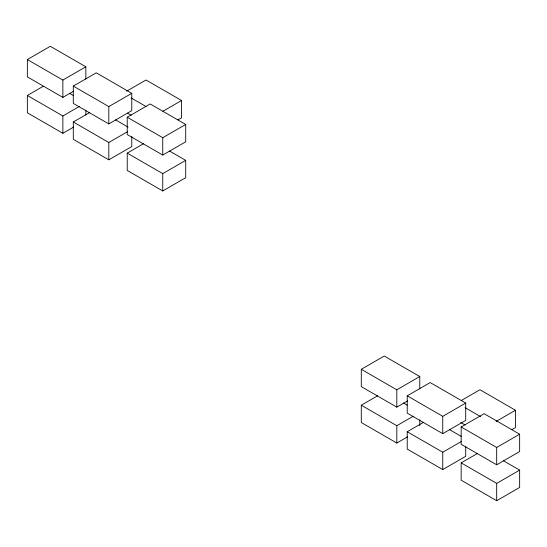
<?xml version="1.0" encoding="UTF-8"?>
<svg xmlns="http://www.w3.org/2000/svg" width="547" height="547" viewBox="0 0 547 547"><rect width="100%" height="100%" fill="white"/><g stroke="black" fill="none" stroke-linecap="round" stroke-linejoin="round"><path stroke-width="0.82" d="M73.64 91.171L62.871 97.387L27.35 76.881L27.35 59.555L50.317 46.29L85.838 66.802L85.838 79.178M73.64 127.082L62.871 133.297L27.35 112.791L27.35 95.465L43.138 86.351M27.35 59.555L62.871 80.06L85.838 66.802M73.291 86.077L96.258 72.819L131.779 93.325L131.779 110.651L108.812 123.909L73.291 103.404L73.291 86.077L108.812 106.583L131.779 93.325M27.35 95.465L62.871 115.971L79.377 106.439M131.779 136.661L131.779 146.562L108.812 159.82L73.291 139.314L73.291 121.988L89.797 112.456M126.644 91.185L146.022 79.999L181.542 100.504L181.542 117.831L177.953 119.902M127.225 117.215L150.193 103.957L185.713 124.463L185.713 141.789L162.746 155.047L127.225 134.541L127.225 117.215L162.746 137.721L185.713 124.463M73.291 121.988L108.812 142.494L127.472 131.724M162.883 111.28L181.542 100.504M169.433 150.972L185.713 160.374L185.713 177.7L162.746 190.958L127.225 170.452L127.225 153.126L143.731 143.594M127.225 153.126L162.746 173.631L185.713 160.374M407.577 400.917L396.807 407.132L361.287 386.626L361.287 369.3L384.254 356.042L419.775 376.548L419.775 388.924M407.577 436.827L396.807 443.043L361.287 422.537L361.287 405.211L377.792 395.679M361.287 369.3L396.807 389.806L419.775 376.548M407.228 395.823L430.195 382.565L465.716 403.071L465.716 420.397L442.749 433.655L407.228 413.149L407.228 395.823L442.749 416.329L465.716 403.071M361.287 405.211L396.807 425.716L413.313 416.185M465.716 446.407L465.716 456.307L442.749 469.572L407.228 449.06L407.228 431.733L423.734 422.202M461.292 400.52L479.958 389.744L515.479 410.257L515.479 427.583L511.889 429.655M461.162 426.961L484.129 413.703L519.65 434.209L519.65 451.535L496.683 464.8L461.162 444.287L461.162 426.961L496.683 447.473L519.65 434.209M407.228 431.733L442.749 452.246L461.408 441.47M496.102 421.443L515.479 410.257M503.37 460.724L519.65 470.119L519.65 487.445L496.683 500.71L461.162 480.198L461.162 462.871L477.668 453.34M461.162 462.871L496.683 483.384L519.65 470.119M131.191 97.961L145.994 106.501M127.492 113.147L131.191 115.287M69.558 93.311L73.257 95.451M115.499 119.834L128.08 127.102M465.128 407.706L480.669 416.677M460.69 422.469L465.128 425.033M403.495 403.057L407.194 405.197M449.436 429.586L461.278 436.417M496.683 447.473L496.683 464.8M496.683 483.384L496.683 500.71M442.749 416.329L442.749 433.655M442.749 452.246L442.749 469.572M419.775 419.884L419.775 425.662M396.807 389.806L396.807 407.132M396.807 425.716L396.807 443.043M162.746 137.721L162.746 155.047M162.746 173.631L162.746 190.958M108.812 106.583L108.812 123.909M108.812 142.494L108.812 159.82M85.838 110.138L85.838 115.089M62.871 80.06L62.871 97.387M62.871 115.971L62.871 133.297"/></g></svg>
